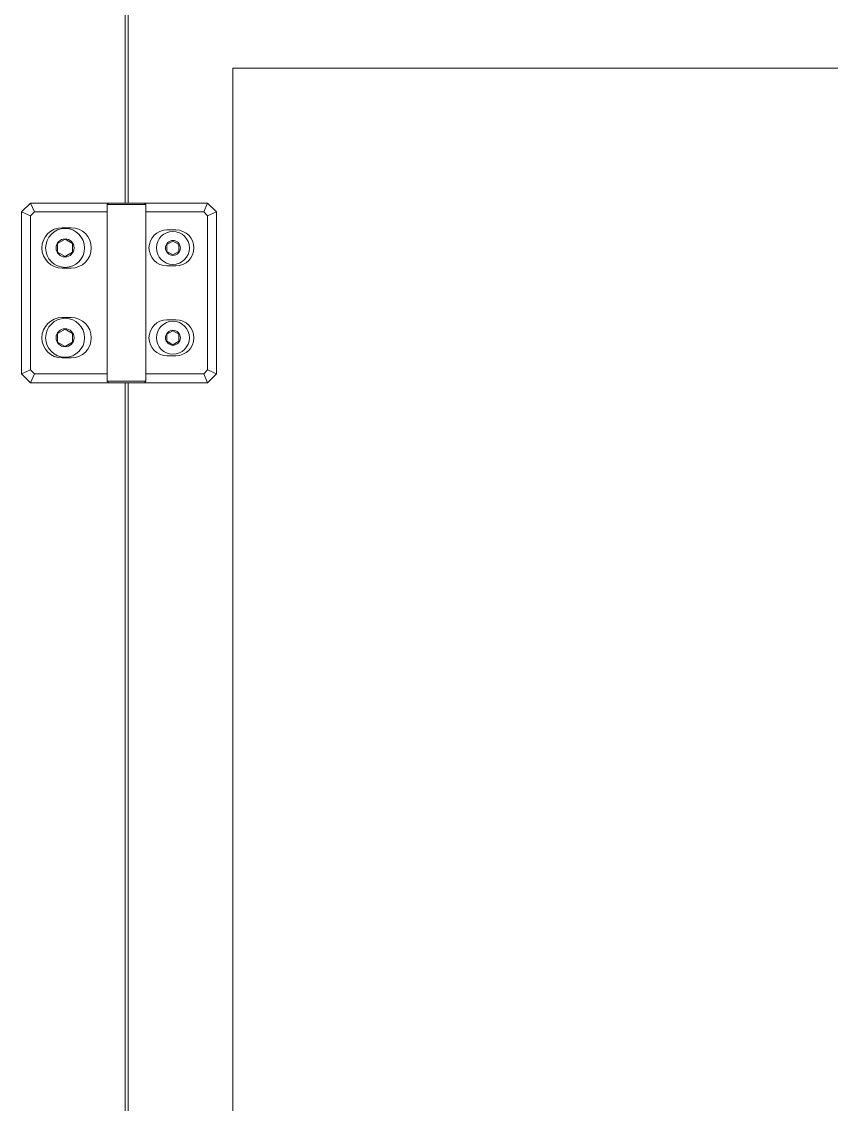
# Model space of a CAD drawing. Header units: millimetres. Extents: x 169 to 14583, y -399 to 10804.
# Drawn here: x 6506.8 to 6777, y 2853.2 to 3214.7 of the extents above; entities that cross this region are included whole.
import ezdxf

# ---------------------------------------------------------------- set-up
doc = ezdxf.new("R2010")
doc.units = ezdxf.units.MM
doc.header["$LTSCALE"] = 35

msp = doc.modelspace()

# ---------------------------------------------------------------- linework, layer by layer
at = {"color": 7, "linetype": 'Continuous', "lineweight": 18}
for p, q in [((6541.279, 3236.159), (6541.279, 3154.159)), ((6542.279, 3231.159), (6542.279, 3154.159)), ((6577.279, 3199.159), (6577.279, 2595.469)), ((7010.279, 3199.159), (6577.279, 3199.159)), ((6506.779, 3151.159), (6509.779, 3154.159)), ((6509.779, 3154.159), (6511.021, 3151.159)), ((6509.779, 3154.159), (6535.779, 3154.159)), ((6535.779, 3154.159), (6535.279, 3153.659)), ((6535.279, 3153.659), (6535.279, 3094.659)), ((6548.279, 3153.659), (6535.279, 3153.659)), ((6535.779, 3154.159), (6547.779, 3154.159)), ((6548.279, 3153.659), (6547.779, 3154.159)), ((6547.779, 3154.159), (6568.779, 3154.159)), ((6548.279, 3094.659), (6548.279, 3153.659)), ((6568.779, 3154.159), (6567.536, 3151.159)), ((6568.779, 3154.159), (6571.779, 3151.159)), ((6506.779, 3097.159), (6506.779, 3151.159)), ((6506.779, 3151.159), (6509.779, 3149.916)), ((6511.021, 3151.159), (6509.779, 3149.916)), ((6509.779, 3149.916), (6509.779, 3098.402)), ((6535.279, 3151.159), (6511.021, 3151.159)), ((6567.536, 3151.159), (6548.279, 3151.159)), ((6568.779, 3149.916), (6567.536, 3151.159)), ((6571.779, 3151.159), (6568.779, 3149.916)), ((6568.779, 3098.402), (6568.779, 3149.916)), ((6571.779, 3151.159), (6571.779, 3097.159)), ((6523.279, 3145.909), (6520.279, 3145.909)), ((6521.279, 3142.046), (6518.779, 3140.602)), ((6523.779, 3140.602), (6521.279, 3142.046)), ((6558.279, 3145.159), (6555.279, 3145.159)), ((6518.779, 3140.602), (6518.779, 3137.716)), ((6523.779, 3137.716), (6523.779, 3140.602)), ((6557.279, 3141.468), (6555.279, 3140.314)), ((6555.279, 3140.314), (6555.279, 3138.004)), ((6559.279, 3140.314), (6557.279, 3141.468)), ((6559.279, 3138.004), (6559.279, 3140.314)), ((6518.779, 3137.716), (6521.279, 3136.272)), ((6521.279, 3136.272), (6523.779, 3137.716)), ((6555.279, 3138.004), (6557.279, 3136.85)), ((6557.279, 3136.85), (6559.279, 3138.004)), ((6520.279, 3132.409), (6523.279, 3132.409)), ((6555.279, 3133.159), (6558.279, 3133.159)), ((6523.279, 3115.909), (6520.279, 3115.909)), ((6558.279, 3115.159), (6555.279, 3115.159)), ((6521.279, 3112.046), (6518.779, 3110.602)), ((6518.779, 3110.602), (6518.779, 3107.716)), ((6523.779, 3110.602), (6521.279, 3112.046)), ((6523.779, 3107.716), (6523.779, 3110.602)), ((6557.279, 3111.468), (6555.279, 3110.314)), ((6555.279, 3110.314), (6555.279, 3108.004)), ((6559.279, 3110.314), (6557.279, 3111.468)), ((6559.279, 3108.004), (6559.279, 3110.314)), ((6518.779, 3107.716), (6521.279, 3106.272)), ((6521.279, 3106.272), (6523.779, 3107.716)), ((6555.279, 3108.004), (6557.279, 3106.85)), ((6557.279, 3106.85), (6559.279, 3108.004)), ((6520.279, 3102.409), (6523.279, 3102.409)), ((6555.279, 3103.159), (6558.279, 3103.159)), ((6506.779, 3097.159), (6509.779, 3098.402)), ((6509.779, 3094.159), (6506.779, 3097.159)), ((6509.779, 3098.402), (6511.021, 3097.159)), ((6509.779, 3094.159), (6511.021, 3097.159)), ((6511.021, 3097.159), (6535.279, 3097.159)), ((6548.279, 3097.159), (6567.536, 3097.159)), ((6567.536, 3097.159), (6568.779, 3098.402)), ((6568.779, 3094.159), (6567.536, 3097.159)), ((6571.779, 3097.159), (6568.779, 3098.402)), ((6571.779, 3097.159), (6568.779, 3094.159)), ((6535.779, 3094.159), (6509.779, 3094.159)), ((6535.279, 3094.659), (6535.779, 3094.159)), ((6535.279, 3094.659), (6548.279, 3094.659)), ((6547.779, 3094.159), (6535.779, 3094.159)), ((6541.279, 3094.159), (6541.279, 2607.969)), ((6542.279, 3094.159), (6542.279, 2607.969)), ((6547.779, 3094.159), (6548.279, 3094.659)), ((6568.779, 3094.159), (6547.779, 3094.159))]:
    msp.add_line(p, q, dxfattribs=at)
for centre, radius in [((6521.279, 3139.159), 6.5), ((6521.279, 3139.159), 3), ((6557.279, 3139.159), 5.5), ((6557.279, 3139.159), 2.5), ((6521.279, 3109.159), 6.5), ((6557.279, 3109.159), 5.5), ((6521.279, 3109.159), 3), ((6557.279, 3109.159), 2.5)]:
    msp.add_circle(centre, radius, dxfattribs=at)
for centre, radius, start, end in [((6520.279, 3139.159), 6.75, 90, 270), ((6523.279, 3139.159), 6.75, 270, 90), ((6555.279, 3139.159), 6, 90, 270), ((6558.279, 3139.159), 6, 270, 90), ((6520.279, 3109.159), 6.75, 90, 270), ((6523.279, 3109.159), 6.75, 270, 90), ((6555.279, 3109.159), 6, 90, 270), ((6558.279, 3109.159), 6, 270, 90)]:
    msp.add_arc(centre, radius, start, end, dxfattribs=at)

doc.saveas('drawing.dxf')
